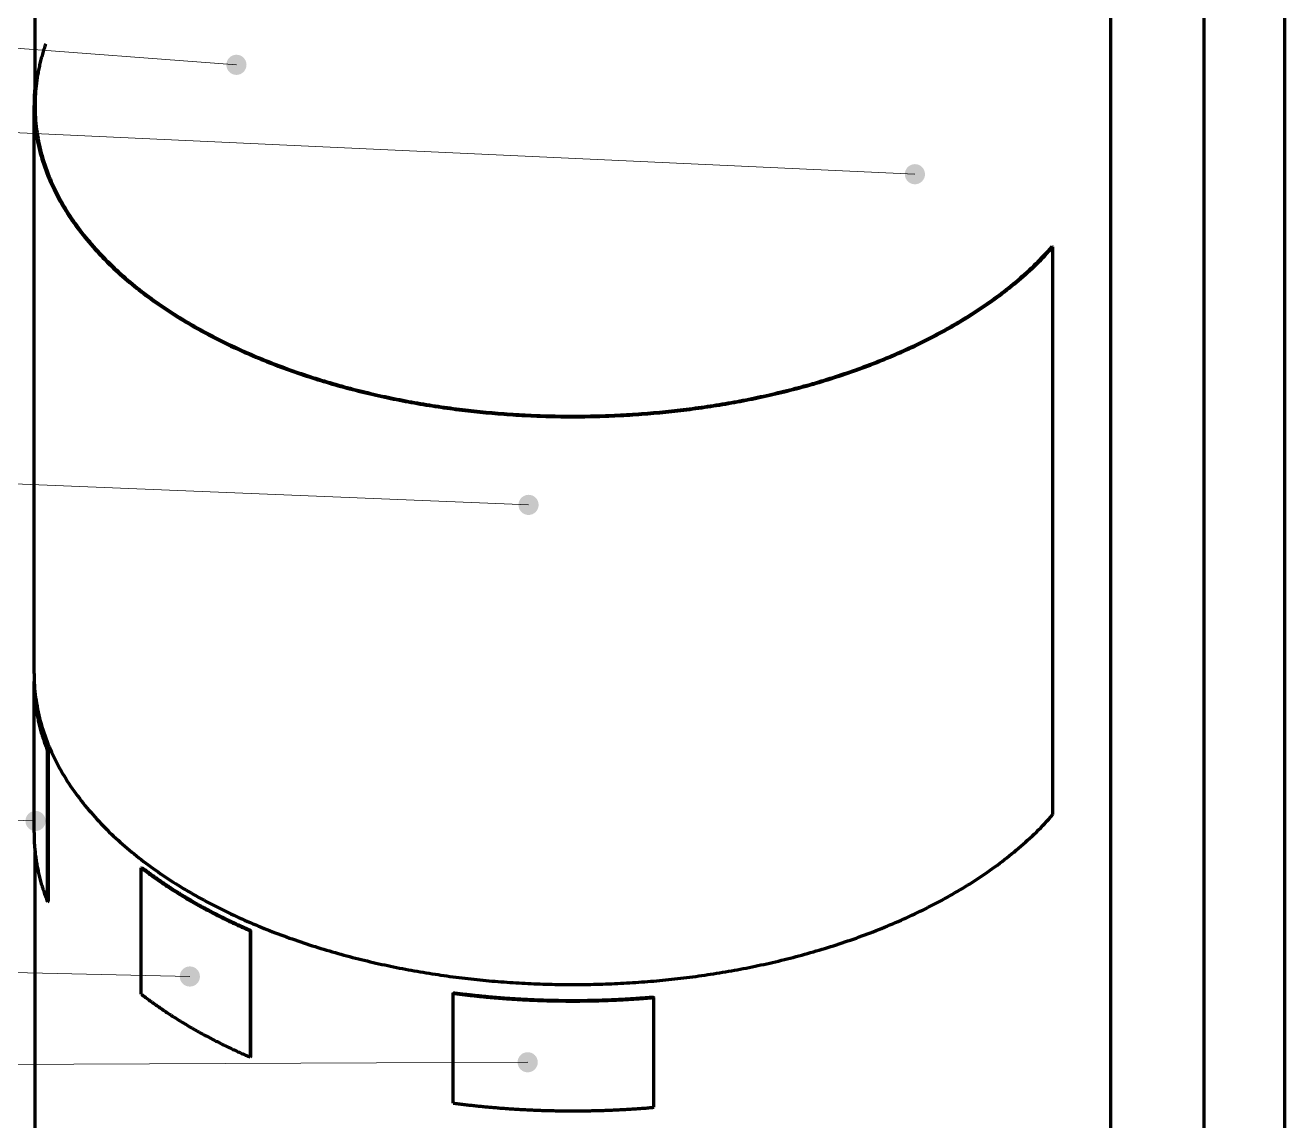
# Model space of a CAD drawing. Header units: millimetres. Extents: x 0 to 841, y 0 to 594.
# Drawn here: x 256.3 to 331.3, y 267.2 to 332.4 of the extents above; entities that cross this region are included whole.
import ezdxf

# ---------------------------------------------------------------- set-up
doc = ezdxf.new("R2010")
doc.units = ezdxf.units.MM
doc.layers.add('01-VISIBLE', color=7, linetype='CONTINUOUS', lineweight=70)
doc.layers.add('08-FINA', color=5, linetype='CONTINUOUS', lineweight=18)

msp = doc.modelspace()

# ---------------------------------------------------------------- hatches: boundary and pattern name
at = {"layer": '08-FINA'}
h = msp.add_hatch(color=7, dxfattribs=at)
h.dxf.hatch_style = 1
edge = h.paths.add_edge_path()
edge.add_arc((268.881, 330.004), 0.6, 0, 360)
h = msp.add_hatch(color=7, dxfattribs=at)
h.dxf.hatch_style = 1
edge = h.paths.add_edge_path()
edge.add_arc((309.248, 323.498), 0.6, 0, 360)
h = msp.add_hatch(color=7, dxfattribs=at)
h.dxf.hatch_style = 1
edge = h.paths.add_edge_path()
edge.add_arc((286.261, 303.83), 0.6, 0, 360)
h = msp.add_hatch(color=7, dxfattribs=at)
h.dxf.hatch_style = 1
edge = h.paths.add_edge_path()
edge.add_arc((256.93, 285.029), 0.6, 0, 360)
h = msp.add_hatch(color=7, dxfattribs=at)
h.dxf.hatch_style = 1
edge = h.paths.add_edge_path()
edge.add_arc((266.11, 275.779), 0.6, 0, 360)
h = msp.add_hatch(color=7, dxfattribs=at)
h.dxf.hatch_style = 1
edge = h.paths.add_edge_path()
edge.add_arc((286.21, 270.679), 0.6, 0, 360)

# ---------------------------------------------------------------- linework, layer by layer
at = {"layer": '01-VISIBLE'}
for p, q in [((256.898, 327.582), (256.898, 371.117)), ((320.898, 266.605), (320.898, 371.117)), ((326.455, 230.994), (326.455, 368.079)), ((331.255, 230.994), (331.255, 368.079)), ((256.838, 293.81), (256.838, 327.582)), ((317.41, 319.194), (317.463, 319.178)), ((317.463, 285.407), (317.463, 319.178)), ((256.838, 284.339), (256.838, 293.32)), ((257.699, 289.212), (257.64, 289.205)), ((257.64, 280.223), (257.64, 289.205)), ((257.699, 280.231), (257.699, 289.212)), ((256.898, 266.605), (256.898, 283.207)), ((263.262, 282.262), (263.214, 282.242)), ((263.214, 274.73), (263.214, 282.242)), ((257.699, 280.231), (257.64, 280.223)), ((269.745, 278.52), (269.709, 278.492)), ((269.709, 270.98), (269.709, 278.492)), ((269.745, 271.008), (269.745, 278.52)), ((281.782, 274.818), (281.769, 274.784)), ((281.769, 268.252), (281.769, 274.784)), ((293.704, 274.565), (293.713, 274.53)), ((293.713, 267.998), (293.713, 274.53)), ((269.745, 271.008), (269.709, 270.98))]:
    msp.add_line(p, q, dxfattribs=at)
for points in [[(257.538, 331.258), (257.511, 331.181), (257.485, 331.104), (257.459, 331.027), (257.434, 330.949), (257.409, 330.871), (257.385, 330.794), (257.361, 330.716), (257.338, 330.637), (257.316, 330.559), (257.294, 330.48), (257.273, 330.402), (257.252, 330.323), (257.232, 330.244), (257.212, 330.165), (257.193, 330.086), (257.174, 330.006), (257.156, 329.927), (257.139, 329.847), (257.122, 329.767), (257.106, 329.687), (257.091, 329.607), (257.076, 329.527), (257.061, 329.447), (257.047, 329.367), (257.034, 329.286), (257.021, 329.206), (257.009, 329.125), (256.998, 329.044), (256.987, 328.964), (256.977, 328.883), (256.967, 328.802), (256.958, 328.721), (256.95, 328.64), (256.942, 328.558), (256.935, 328.477), (256.929, 328.396), (256.923, 328.315), (256.918, 328.233), (256.913, 328.152), (256.909, 328.071), (256.905, 327.989), (256.903, 327.908), (256.9, 327.826), (256.899, 327.745), (256.898, 327.663), (256.898, 327.582)], [(256.898, 328.714), (256.889, 328.633), (256.882, 328.552), (256.875, 328.472), (256.868, 328.391), (256.862, 328.31), (256.857, 328.229), (256.853, 328.148), (256.849, 328.067), (256.845, 327.987), (256.843, 327.906), (256.84, 327.825), (256.839, 327.744), (256.838, 327.663), (256.838, 327.582)], [(256.838, 327.582), (256.839, 327.403), (256.844, 327.224), (256.851, 327.045), (256.862, 326.867), (256.875, 326.688), (256.891, 326.51), (256.911, 326.332), (256.933, 326.155), (256.958, 325.978), (256.986, 325.801), (257.017, 325.625), (257.051, 325.449), (257.088, 325.274), (257.127, 325.099), (257.169, 324.926), (257.214, 324.752), (257.262, 324.58), (257.312, 324.408), (257.365, 324.237), (257.421, 324.067), (257.479, 323.898), (257.539, 323.73), (257.603, 323.562), (257.668, 323.396), (257.736, 323.23), (257.806, 323.066), (257.879, 322.902), (257.954, 322.74), (258.031, 322.579), (258.11, 322.418), (258.192, 322.259), (258.275, 322.101), (258.361, 321.944), (258.449, 321.788), (258.538, 321.633), (258.63, 321.479), (258.724, 321.327), (258.819, 321.175), (258.916, 321.025), (259.015, 320.876), (259.116, 320.728), (259.218, 320.582), (259.323, 320.436), (259.428, 320.292), (259.536, 320.149), (259.645, 320.007), (259.755, 319.866), (259.867, 319.727), (259.981, 319.589), (260.096, 319.452), (260.212, 319.316), (260.33, 319.181), (260.449, 319.047), (260.569, 318.915), (260.691, 318.784), (260.814, 318.654), (260.938, 318.525), (261.063, 318.397), (261.189, 318.27), (261.317, 318.145), (261.446, 318.021), (261.575, 317.898), (261.706, 317.776), (261.838, 317.655), (261.971, 317.535), (262.105, 317.416), (262.24, 317.299), (262.376, 317.182), (262.512, 317.067), (262.65, 316.953), (262.789, 316.84), (262.928, 316.728), (263.068, 316.617), (263.21, 316.507), (263.351, 316.398), (263.494, 316.29), (263.638, 316.183), (263.782, 316.077), (263.927, 315.973), (264.073, 315.869), (264.219, 315.766), (264.366, 315.664), (264.514, 315.564), (264.663, 315.464), (264.812, 315.365), (264.962, 315.267), (265.112, 315.171), (265.263, 315.075), (265.415, 314.98), (265.567, 314.886), (265.72, 314.793), (265.874, 314.701), (266.028, 314.61), (266.182, 314.52), (266.337, 314.43), (266.493, 314.342), (266.649, 314.255), (266.805, 314.168), (266.962, 314.082), (267.12, 313.998), (267.278, 313.914), (267.436, 313.831), (267.595, 313.749), (267.755, 313.667), (267.915, 313.587), (268.075, 313.507), (268.235, 313.429), (268.396, 313.351), (268.558, 313.274), (268.72, 313.198), (268.882, 313.122), (269.045, 313.048), (269.208, 312.974), (269.371, 312.901), (269.535, 312.829), (269.699, 312.758), (269.863, 312.687), (270.028, 312.617), (270.193, 312.549), (270.359, 312.48), (270.524, 312.413), (270.69, 312.346), (270.857, 312.281), (271.023, 312.216), (271.19, 312.151), (271.358, 312.088), (271.525, 312.025), (271.693, 311.963), (271.861, 311.902), (272.029, 311.841), (272.198, 311.781), (272.367, 311.722), (272.536, 311.664), (272.705, 311.606), (272.875, 311.549), (273.045, 311.493), (273.215, 311.438), (273.385, 311.383), (273.556, 311.329), (273.726, 311.275), (273.897, 311.223), (274.069, 311.171), (274.24, 311.12), (274.412, 311.069), (274.583, 311.019), (274.755, 310.97), (274.928, 310.921), (275.1, 310.874), (275.273, 310.827), (275.445, 310.78), (275.618, 310.734), (275.791, 310.689), (275.965, 310.645), (276.138, 310.601), (276.312, 310.558), (276.486, 310.515), (276.66, 310.473), (276.834, 310.432), (277.008, 310.392), (277.182, 310.352), (277.357, 310.313), (277.532, 310.274), (277.706, 310.236), (277.881, 310.199), (278.056, 310.162), (278.232, 310.126), (278.407, 310.091), (278.583, 310.056), (278.758, 310.022), (278.934, 309.988), (279.11, 309.956), (279.286, 309.923), (279.462, 309.892), (279.638, 309.861), (279.814, 309.83), (279.991, 309.8), (280.167, 309.771), (280.344, 309.743), (280.521, 309.715), (280.697, 309.688), (280.874, 309.661), (281.051, 309.635), (281.228, 309.609), (281.405, 309.584), (281.583, 309.56), (281.76, 309.536), (281.937, 309.513), (282.115, 309.491), (282.293, 309.469), (282.47, 309.448), (282.648, 309.427), (282.826, 309.407), (283.003, 309.387), (283.181, 309.368), (283.359, 309.35), (283.537, 309.332), (283.715, 309.315), (283.894, 309.299), (284.072, 309.283), (284.25, 309.267), (284.428, 309.253), (284.607, 309.238), (284.785, 309.225), (284.963, 309.212), (285.142, 309.199), (285.32, 309.187), (285.499, 309.176), (285.678, 309.165), (285.856, 309.155), (286.035, 309.146), (286.213, 309.137), (286.392, 309.128), (286.571, 309.121), (286.75, 309.113), (286.928, 309.107), (287.107, 309.101), (287.286, 309.095), (287.465, 309.09), (287.644, 309.086), (287.823, 309.082), (288.001, 309.079), (288.18, 309.076), (288.359, 309.074), (288.538, 309.073), (288.717, 309.072), (288.896, 309.072), (289.075, 309.072), (289.254, 309.073), (289.433, 309.074), (289.612, 309.076), (289.79, 309.079), (289.969, 309.082), (290.148, 309.086), (290.327, 309.09), (290.506, 309.095), (290.685, 309.101), (290.863, 309.107), (291.042, 309.113), (291.221, 309.12), (291.4, 309.128), (291.578, 309.137), (291.757, 309.146), (291.936, 309.155), (292.114, 309.165), (292.293, 309.176), (292.472, 309.187), (292.65, 309.199), (292.828, 309.211), (293.007, 309.224), (293.185, 309.238), (293.364, 309.252), (293.542, 309.267), (293.72, 309.282), (293.898, 309.298), (294.077, 309.315), (294.255, 309.332), (294.433, 309.35), (294.611, 309.368), (294.788, 309.387), (294.966, 309.406), (295.144, 309.427), (295.322, 309.447), (295.499, 309.468), (295.677, 309.49), (295.854, 309.513), (296.032, 309.536), (296.209, 309.56), (296.386, 309.584), (296.564, 309.609), (296.741, 309.634), (296.918, 309.66), (297.095, 309.687), (297.271, 309.714), (297.448, 309.742), (297.625, 309.771), (297.801, 309.8), (297.978, 309.83), (298.154, 309.86), (298.33, 309.891), (298.506, 309.923), (298.682, 309.955), (298.858, 309.988), (299.034, 310.021), (299.209, 310.055), (299.385, 310.09), (299.56, 310.126), (299.736, 310.162), (299.911, 310.198), (300.086, 310.235), (300.26, 310.273), (300.435, 310.312), (300.61, 310.351), (300.784, 310.391), (300.958, 310.432), (301.132, 310.473), (301.306, 310.514), (301.48, 310.557), (301.654, 310.6), (301.827, 310.644), (302.001, 310.688), (302.174, 310.733), (302.347, 310.779), (302.519, 310.826), (302.692, 310.873), (302.864, 310.921), (303.037, 310.969), (303.209, 311.018), (303.38, 311.068), (303.552, 311.119), (303.723, 311.17), (303.895, 311.222), (304.066, 311.274), (304.236, 311.328), (304.407, 311.382), (304.577, 311.437), (304.747, 311.492), (304.917, 311.548), (305.087, 311.605), (305.256, 311.663), (305.425, 311.721), (305.594, 311.78), (305.763, 311.84), (305.931, 311.9), (306.099, 311.962), (306.267, 312.024), (306.435, 312.087), (306.602, 312.15), (306.769, 312.214), (306.935, 312.279), (307.102, 312.345), (307.268, 312.412), (307.434, 312.479), (307.599, 312.547), (307.764, 312.616), (307.929, 312.686), (308.093, 312.756), (308.257, 312.828), (308.421, 312.9), (308.584, 312.973), (308.747, 313.046), (308.91, 313.121), (309.072, 313.196), (309.234, 313.272), (309.396, 313.349), (309.557, 313.427), (309.717, 313.506), (309.878, 313.585), (310.038, 313.666), (310.197, 313.747), (310.356, 313.829), (310.514, 313.912), (310.672, 313.996), (310.83, 314.081), (310.987, 314.166), (311.144, 314.253), (311.3, 314.34), (311.455, 314.429), (311.61, 314.518), (311.765, 314.608), (311.919, 314.699), (312.072, 314.791), (312.225, 314.884), (312.377, 314.978), (312.529, 315.073), (312.68, 315.169), (312.831, 315.266), (312.98, 315.363), (313.13, 315.462), (313.278, 315.562), (313.426, 315.662), (313.573, 315.764), (313.72, 315.867), (313.865, 315.971), (314.011, 316.075), (314.155, 316.181), (314.298, 316.288), (314.441, 316.396), (314.583, 316.505), (314.724, 316.615), (314.864, 316.726), (315.004, 316.838), (315.143, 316.951), (315.28, 317.065), (315.417, 317.18), (315.553, 317.297), (315.688, 317.414), (315.822, 317.533), (315.955, 317.653), (316.087, 317.773), (316.217, 317.895), (316.347, 318.018), (316.476, 318.143), (316.604, 318.268), (316.73, 318.395), (316.855, 318.522), (316.979, 318.651), (317.102, 318.781), (317.224, 318.912), (317.344, 319.045), (317.463, 319.178)], [(256.898, 327.582), (256.899, 327.403), (256.904, 327.225), (256.911, 327.046), (256.921, 326.868), (256.935, 326.69), (256.951, 326.512), (256.971, 326.335), (256.993, 326.157), (257.018, 325.981), (257.046, 325.804), (257.077, 325.628), (257.111, 325.453), (257.147, 325.278), (257.187, 325.104), (257.229, 324.931), (257.274, 324.758), (257.321, 324.586), (257.371, 324.414), (257.424, 324.244), (257.48, 324.074), (257.538, 323.905), (257.598, 323.737), (257.661, 323.57), (257.727, 323.404), (257.794, 323.239), (257.865, 323.074), (257.937, 322.911), (258.012, 322.749), (258.089, 322.588), (258.168, 322.428), (258.249, 322.269), (258.333, 322.111), (258.418, 321.954), (258.506, 321.799), (258.595, 321.644), (258.687, 321.491), (258.78, 321.338), (258.875, 321.187), (258.972, 321.038), (259.071, 320.889), (259.172, 320.741), (259.274, 320.595), (259.378, 320.45), (259.484, 320.306), (259.591, 320.163), (259.7, 320.021), (259.81, 319.881), (259.922, 319.742), (260.035, 319.604), (260.15, 319.467), (260.266, 319.331), (260.383, 319.197), (260.502, 319.063), (260.622, 318.931), (260.743, 318.8), (260.866, 318.67), (260.99, 318.542), (261.115, 318.414), (261.241, 318.288), (261.369, 318.163), (261.497, 318.039), (261.627, 317.916), (261.757, 317.794), (261.889, 317.673), (262.021, 317.554), (262.155, 317.435), (262.29, 317.318), (262.425, 317.202), (262.562, 317.087), (262.699, 316.973), (262.838, 316.86), (262.977, 316.748), (263.117, 316.637), (263.258, 316.527), (263.399, 316.419), (263.542, 316.311), (263.685, 316.204), (263.829, 316.099), (263.974, 315.994), (264.119, 315.891), (264.265, 315.788), (264.412, 315.687), (264.56, 315.586), (264.708, 315.487), (264.857, 315.388), (265.007, 315.29), (265.157, 315.194), (265.308, 315.098), (265.459, 315.003), (265.611, 314.91), (265.764, 314.817), (265.917, 314.725), (266.07, 314.634), (266.225, 314.544), (266.379, 314.455), (266.535, 314.367), (266.69, 314.28), (266.847, 314.193), (267.003, 314.108), (267.161, 314.023), (267.318, 313.939), (267.477, 313.857), (267.635, 313.775), (267.794, 313.693), (267.954, 313.613), (268.114, 313.534), (268.274, 313.455), (268.435, 313.377), (268.596, 313.301), (268.758, 313.225), (268.92, 313.149), (269.082, 313.075), (269.245, 313.001), (269.408, 312.929), (269.571, 312.857), (269.735, 312.785), (269.899, 312.715), (270.063, 312.645), (270.228, 312.577), (270.393, 312.509), (270.559, 312.441), (270.724, 312.375), (270.89, 312.309), (271.057, 312.244), (271.223, 312.18), (271.39, 312.117), (271.558, 312.054), (271.725, 311.992), (271.893, 311.931), (272.061, 311.87), (272.229, 311.811), (272.398, 311.752), (272.567, 311.694), (272.736, 311.636), (272.905, 311.579), (273.074, 311.523), (273.244, 311.468), (273.414, 311.413), (273.584, 311.359), (273.755, 311.306), (273.925, 311.253), (274.096, 311.202), (274.267, 311.15), (274.439, 311.1), (274.61, 311.05), (274.782, 311.001), (274.954, 310.953), (275.126, 310.905), (275.298, 310.858), (275.471, 310.812), (275.643, 310.766), (275.816, 310.721), (275.989, 310.676), (276.162, 310.633), (276.335, 310.59), (276.509, 310.547), (276.682, 310.505), (276.856, 310.464), (277.03, 310.424), (277.204, 310.384), (277.378, 310.345), (277.553, 310.306), (277.727, 310.269), (277.902, 310.231), (278.077, 310.195), (278.252, 310.159), (278.427, 310.124), (278.602, 310.089), (278.777, 310.055), (278.953, 310.021), (279.128, 309.989), (279.304, 309.956), (279.479, 309.925), (279.655, 309.894), (279.831, 309.863), (280.007, 309.834), (280.184, 309.805), (280.36, 309.776), (280.536, 309.748), (280.713, 309.721), (280.889, 309.694), (281.066, 309.668), (281.243, 309.643), (281.42, 309.618), (281.596, 309.594), (281.773, 309.57), (281.95, 309.547), (282.128, 309.525), (282.305, 309.503), (282.482, 309.482), (282.66, 309.461), (282.837, 309.441), (283.014, 309.421), (283.192, 309.402), (283.37, 309.384), (283.547, 309.367), (283.725, 309.349), (283.903, 309.333), (284.081, 309.317), (284.259, 309.302), (284.437, 309.287), (284.615, 309.273), (284.793, 309.259), (284.971, 309.246), (285.149, 309.234), (285.327, 309.222), (285.505, 309.211), (285.684, 309.2), (285.862, 309.19), (286.04, 309.18), (286.218, 309.171), (286.397, 309.163), (286.575, 309.155), (286.754, 309.148), (286.932, 309.141), (287.111, 309.135), (287.289, 309.13), (287.468, 309.125), (287.646, 309.121), (287.825, 309.117), (288.003, 309.114), (288.182, 309.111), (288.36, 309.109), (288.539, 309.108), (288.717, 309.107), (288.896, 309.106), (289.075, 309.107), (289.253, 309.108), (289.432, 309.109), (289.61, 309.111), (289.789, 309.114), (289.967, 309.117), (290.146, 309.121), (290.324, 309.125), (290.503, 309.13), (290.681, 309.135), (290.86, 309.141), (291.038, 309.148), (291.217, 309.155), (291.395, 309.163), (291.573, 309.171), (291.752, 309.18), (291.93, 309.19), (292.108, 309.2), (292.287, 309.21), (292.465, 309.222), (292.643, 309.233), (292.821, 309.246), (292.999, 309.259), (293.177, 309.272), (293.355, 309.287), (293.533, 309.301), (293.711, 309.317), (293.889, 309.333), (294.067, 309.349), (294.245, 309.366), (294.422, 309.384), (294.6, 309.402), (294.777, 309.421), (294.955, 309.44), (295.132, 309.461), (295.31, 309.481), (295.487, 309.502), (295.664, 309.524), (295.841, 309.547), (296.019, 309.57), (296.196, 309.593), (296.372, 309.618), (296.549, 309.642), (296.726, 309.668), (296.903, 309.694), (297.079, 309.721), (297.256, 309.748), (297.432, 309.776), (297.608, 309.804), (297.785, 309.833), (297.961, 309.863), (298.137, 309.893), (298.312, 309.924), (298.488, 309.956), (298.664, 309.988), (298.839, 310.021), (299.015, 310.054), (299.19, 310.088), (299.365, 310.123), (299.54, 310.158), (299.715, 310.194), (299.89, 310.231), (300.065, 310.268), (300.239, 310.306), (300.414, 310.344), (300.588, 310.383), (300.762, 310.423), (300.936, 310.464), (301.11, 310.505), (301.283, 310.546), (301.457, 310.589), (301.63, 310.632), (301.803, 310.676), (301.976, 310.72), (302.149, 310.765), (302.321, 310.811), (302.494, 310.857), (302.666, 310.904), (302.838, 310.952), (303.01, 311), (303.182, 311.049), (303.353, 311.099), (303.525, 311.149), (303.696, 311.201), (303.867, 311.252), (304.037, 311.305), (304.208, 311.358), (304.378, 311.412), (304.548, 311.467), (304.718, 311.522), (304.887, 311.578), (305.057, 311.635), (305.226, 311.692), (305.394, 311.751), (305.563, 311.81), (305.731, 311.869), (305.899, 311.93), (306.067, 311.991), (306.235, 312.053), (306.402, 312.116), (306.569, 312.179), (306.735, 312.243), (306.902, 312.308), (307.068, 312.374), (307.233, 312.44), (307.399, 312.507), (307.564, 312.575), (307.729, 312.644), (307.893, 312.714), (308.057, 312.784), (308.221, 312.855), (308.385, 312.927), (308.548, 313), (308.71, 313.074), (308.873, 313.148), (309.035, 313.223), (309.196, 313.299), (309.357, 313.376), (309.518, 313.454), (309.679, 313.532), (309.838, 313.612), (309.998, 313.692), (310.157, 313.773), (310.316, 313.855), (310.474, 313.938), (310.632, 314.022), (310.789, 314.106), (310.946, 314.192), (311.102, 314.278), (311.258, 314.365), (311.413, 314.453), (311.568, 314.542), (311.722, 314.632), (311.876, 314.723), (312.029, 314.815), (312.181, 314.908), (312.333, 315.002), (312.485, 315.096), (312.636, 315.192), (312.786, 315.289), (312.935, 315.386), (313.084, 315.485), (313.233, 315.584), (313.38, 315.685), (313.527, 315.786), (313.673, 315.889), (313.819, 315.992), (313.964, 316.097), (314.108, 316.202), (314.251, 316.309), (314.393, 316.417), (314.535, 316.525), (314.676, 316.635), (314.816, 316.746), (314.955, 316.858), (315.093, 316.971), (315.231, 317.085), (315.367, 317.2), (315.503, 317.316), (315.638, 317.433), (315.771, 317.552), (315.904, 317.671), (316.036, 317.792), (316.166, 317.913), (316.296, 318.036), (316.424, 318.16), (316.552, 318.286), (316.678, 318.412), (316.803, 318.539), (316.927, 318.668), (317.049, 318.798), (317.171, 318.929), (317.291, 319.061), (317.41, 319.194)], [(256.838, 293.81), (256.839, 293.631), (256.844, 293.452), (256.851, 293.274), (256.862, 293.095), (256.875, 292.917), (256.891, 292.738), (256.911, 292.561), (256.933, 292.383), (256.958, 292.206), (256.986, 292.029), (257.017, 291.853), (257.051, 291.677), (257.088, 291.502), (257.127, 291.328), (257.169, 291.154), (257.214, 290.981), (257.262, 290.808), (257.312, 290.637), (257.365, 290.466), (257.421, 290.296), (257.479, 290.127), (257.539, 289.958), (257.603, 289.791), (257.668, 289.624), (257.736, 289.459), (257.806, 289.294), (257.879, 289.131), (257.954, 288.968), (258.031, 288.807), (258.11, 288.647), (258.192, 288.487), (258.275, 288.329), (258.361, 288.172), (258.449, 288.016), (258.538, 287.861), (258.63, 287.708), (258.724, 287.555), (258.819, 287.404), (258.916, 287.254), (259.015, 287.105), (259.116, 286.957), (259.218, 286.81), (259.323, 286.665), (259.428, 286.521), (259.536, 286.377), (259.645, 286.236), (259.755, 286.095), (259.867, 285.955), (259.981, 285.817), (260.096, 285.68), (260.212, 285.544), (260.33, 285.409), (260.449, 285.276), (260.569, 285.143), (260.691, 285.012), (260.814, 284.882), (260.938, 284.753), (261.063, 284.625), (261.189, 284.499), (261.317, 284.373), (261.446, 284.249), (261.575, 284.126), (261.706, 284.004), (261.838, 283.883), (261.971, 283.763), (262.105, 283.645), (262.24, 283.527), (262.376, 283.411), (262.512, 283.296), (262.65, 283.181), (262.789, 283.068), (262.928, 282.956), (263.068, 282.845), (263.21, 282.735), (263.351, 282.626), (263.494, 282.518), (263.638, 282.412), (263.782, 282.306), (263.927, 282.201), (264.073, 282.097), (264.219, 281.995), (264.366, 281.893), (264.514, 281.792), (264.663, 281.692), (264.812, 281.594), (264.962, 281.496), (265.112, 281.399), (265.263, 281.303), (265.415, 281.208), (265.567, 281.114), (265.72, 281.021), (265.874, 280.929), (266.028, 280.838), (266.182, 280.748), (266.337, 280.659), (266.493, 280.571), (266.649, 280.483), (266.805, 280.397), (266.962, 280.311), (267.12, 280.226), (267.278, 280.142), (267.436, 280.059), (267.595, 279.977), (267.755, 279.896), (267.915, 279.815), (268.075, 279.736), (268.235, 279.657), (268.396, 279.579), (268.558, 279.502), (268.72, 279.426), (268.882, 279.351), (269.045, 279.276), (269.208, 279.202), (269.371, 279.13), (269.535, 279.057), (269.699, 278.986), (269.863, 278.916), (270.028, 278.846), (270.193, 278.777), (270.359, 278.709), (270.524, 278.641), (270.69, 278.575), (270.857, 278.509), (271.023, 278.444), (271.19, 278.38), (271.358, 278.316), (271.525, 278.253), (271.693, 278.191), (271.861, 278.13), (272.029, 278.069), (272.198, 278.01), (272.367, 277.951), (272.536, 277.892), (272.705, 277.835), (272.875, 277.778), (273.045, 277.722), (273.215, 277.666), (273.385, 277.611), (273.556, 277.557), (273.726, 277.504), (273.897, 277.451), (274.069, 277.399), (274.24, 277.348), (274.412, 277.297), (274.583, 277.248), (274.755, 277.198), (274.928, 277.15), (275.1, 277.102), (275.273, 277.055), (275.445, 277.009), (275.618, 276.963), (275.791, 276.918), (275.965, 276.873), (276.138, 276.829), (276.312, 276.786), (276.486, 276.744), (276.66, 276.702), (276.834, 276.661), (277.008, 276.62), (277.182, 276.58), (277.357, 276.541), (277.532, 276.503), (277.706, 276.465), (277.881, 276.427), (278.056, 276.391), (278.232, 276.355), (278.407, 276.319), (278.583, 276.284), (278.758, 276.25), (278.934, 276.217), (279.11, 276.184), (279.286, 276.152), (279.462, 276.12), (279.638, 276.089), (279.814, 276.059), (279.991, 276.029), (280.167, 276), (280.344, 275.971), (280.521, 275.943), (280.697, 275.916), (280.874, 275.889), (281.051, 275.863), (281.228, 275.838), (281.405, 275.813), (281.583, 275.788), (281.76, 275.765), (281.937, 275.742), (282.115, 275.719), (282.293, 275.697), (282.47, 275.676), (282.648, 275.655), (282.826, 275.635), (283.003, 275.616), (283.181, 275.597), (283.359, 275.579), (283.537, 275.561), (283.715, 275.544), (283.894, 275.527), (284.072, 275.511), (284.25, 275.496), (284.428, 275.481), (284.607, 275.467), (284.785, 275.453), (284.963, 275.44), (285.142, 275.428), (285.32, 275.416), (285.499, 275.405), (285.678, 275.394), (285.856, 275.384), (286.035, 275.374), (286.213, 275.365), (286.392, 275.357), (286.571, 275.349), (286.75, 275.342), (286.928, 275.335), (287.107, 275.329), (287.286, 275.324), (287.465, 275.319), (287.644, 275.314), (287.823, 275.311), (288.001, 275.307), (288.18, 275.305), (288.359, 275.303), (288.538, 275.301), (288.717, 275.301), (288.896, 275.3), (289.075, 275.301), (289.254, 275.301), (289.433, 275.303), (289.612, 275.305), (289.79, 275.307), (289.969, 275.311), (290.148, 275.314), (290.327, 275.319), (290.506, 275.324), (290.685, 275.329), (290.863, 275.335), (291.042, 275.342), (291.221, 275.349), (291.4, 275.357), (291.578, 275.365), (291.757, 275.374), (291.936, 275.384), (292.114, 275.394), (292.293, 275.404), (292.472, 275.416), (292.65, 275.427), (292.828, 275.44), (293.007, 275.453), (293.185, 275.467), (293.364, 275.481), (293.542, 275.496), (293.72, 275.511), (293.898, 275.527), (294.077, 275.543), (294.255, 275.56), (294.433, 275.578), (294.611, 275.597), (294.788, 275.615), (294.966, 275.635), (295.144, 275.655), (295.322, 275.676), (295.499, 275.697), (295.677, 275.719), (295.854, 275.741), (296.032, 275.764), (296.209, 275.788), (296.386, 275.812), (296.564, 275.837), (296.741, 275.863), (296.918, 275.889), (297.095, 275.915), (297.271, 275.943), (297.448, 275.971), (297.625, 275.999), (297.801, 276.028), (297.978, 276.058), (298.154, 276.089), (298.33, 276.12), (298.506, 276.151), (298.682, 276.183), (298.858, 276.216), (299.034, 276.25), (299.209, 276.284), (299.385, 276.319), (299.56, 276.354), (299.736, 276.39), (299.911, 276.427), (300.086, 276.464), (300.26, 276.502), (300.435, 276.54), (300.61, 276.58), (300.784, 276.619), (300.958, 276.66), (301.132, 276.701), (301.306, 276.743), (301.48, 276.785), (301.654, 276.829), (301.827, 276.872), (302.001, 276.917), (302.174, 276.962), (302.347, 277.008), (302.519, 277.054), (302.692, 277.101), (302.864, 277.149), (303.037, 277.198), (303.209, 277.247), (303.38, 277.297), (303.552, 277.347), (303.723, 277.398), (303.895, 277.45), (304.066, 277.503), (304.236, 277.556), (304.407, 277.61), (304.577, 277.665), (304.747, 277.72), (304.917, 277.777), (305.087, 277.834), (305.256, 277.891), (305.425, 277.949), (305.594, 278.009), (305.763, 278.068), (305.931, 278.129), (306.099, 278.19), (306.267, 278.252), (306.435, 278.315), (306.602, 278.378), (306.769, 278.443), (306.935, 278.508), (307.102, 278.574), (307.268, 278.64), (307.434, 278.708), (307.599, 278.776), (307.764, 278.845), (307.929, 278.914), (308.093, 278.985), (308.257, 279.056), (308.421, 279.128), (308.584, 279.201), (308.747, 279.275), (308.91, 279.349), (309.072, 279.425), (309.234, 279.501), (309.396, 279.578), (309.557, 279.656), (309.717, 279.734), (309.878, 279.814), (310.038, 279.894), (310.197, 279.976), (310.356, 280.058), (310.514, 280.141), (310.672, 280.225), (310.83, 280.309), (310.987, 280.395), (311.144, 280.481), (311.3, 280.569), (311.455, 280.657), (311.61, 280.746), (311.765, 280.837), (311.919, 280.928), (312.072, 281.02), (312.225, 281.113), (312.377, 281.207), (312.529, 281.301), (312.68, 281.397), (312.831, 281.494), (312.98, 281.592), (313.13, 281.691), (313.278, 281.79), (313.426, 281.891), (313.573, 281.993), (313.72, 282.095), (313.865, 282.199), (314.011, 282.304), (314.155, 282.41), (314.298, 282.516), (314.441, 282.624), (314.583, 282.733), (314.724, 282.843), (314.864, 282.954), (315.004, 283.066), (315.143, 283.179), (315.28, 283.293), (315.417, 283.409), (315.553, 283.525), (315.688, 283.643), (315.822, 283.761), (315.955, 283.881), (316.087, 284.002), (316.217, 284.124), (316.347, 284.247), (316.476, 284.371), (316.604, 284.497), (316.73, 284.623), (316.855, 284.751), (316.979, 284.88), (317.102, 285.01), (317.224, 285.141), (317.344, 285.273), (317.463, 285.407)], [(256.84, 293.565), (256.84, 293.524), (256.839, 293.484), (256.838, 293.443), (256.838, 293.402), (256.838, 293.361), (256.838, 293.32)], [(256.838, 293.32), (256.838, 293.239), (256.839, 293.158), (256.84, 293.077), (256.843, 292.996), (256.845, 292.915), (256.849, 292.834), (256.853, 292.753), (256.857, 292.672), (256.863, 292.591), (256.868, 292.51), (256.875, 292.429), (256.882, 292.348), (256.89, 292.267), (256.898, 292.187), (256.907, 292.106), (256.916, 292.025), (256.926, 291.945), (256.937, 291.865), (256.948, 291.784), (256.96, 291.704), (256.973, 291.624), (256.986, 291.544), (256.999, 291.464), (257.014, 291.384), (257.028, 291.304), (257.044, 291.225), (257.06, 291.145), (257.076, 291.066), (257.093, 290.986), (257.111, 290.907), (257.13, 290.828), (257.148, 290.749), (257.168, 290.671), (257.188, 290.592), (257.208, 290.513), (257.229, 290.435), (257.251, 290.357), (257.273, 290.279), (257.296, 290.201), (257.319, 290.123), (257.343, 290.046), (257.368, 289.968), (257.393, 289.891), (257.418, 289.814), (257.444, 289.737), (257.47, 289.661), (257.497, 289.584), (257.525, 289.508), (257.553, 289.432), (257.582, 289.356), (257.611, 289.28), (257.64, 289.205)], [(256.951, 292.258), (256.959, 292.177), (256.968, 292.097), (256.977, 292.017), (256.987, 291.937), (256.998, 291.857), (257.009, 291.777), (257.021, 291.697), (257.034, 291.618), (257.047, 291.538), (257.06, 291.459), (257.075, 291.379), (257.09, 291.3), (257.105, 291.221), (257.121, 291.142), (257.137, 291.063), (257.155, 290.984), (257.172, 290.905), (257.19, 290.827), (257.209, 290.748), (257.229, 290.67), (257.249, 290.592), (257.269, 290.514), (257.29, 290.436), (257.312, 290.358), (257.334, 290.281), (257.356, 290.203), (257.38, 290.126), (257.403, 290.049), (257.428, 289.972), (257.452, 289.895), (257.478, 289.818), (257.503, 289.742), (257.53, 289.666), (257.557, 289.59), (257.584, 289.514), (257.612, 289.438), (257.64, 289.363), (257.669, 289.287), (257.699, 289.212)], [(256.838, 284.339), (256.838, 284.258), (256.839, 284.177), (256.84, 284.095), (256.843, 284.014), (256.845, 283.933), (256.849, 283.852), (256.853, 283.771), (256.857, 283.69), (256.863, 283.609), (256.868, 283.528), (256.875, 283.447), (256.882, 283.367), (256.89, 283.286), (256.898, 283.205), (256.907, 283.125), (256.916, 283.044), (256.926, 282.964), (256.937, 282.883), (256.948, 282.803), (256.96, 282.723), (256.973, 282.642), (256.986, 282.562), (256.999, 282.482), (257.014, 282.402), (257.028, 282.323), (257.044, 282.243), (257.06, 282.164), (257.076, 282.084), (257.093, 282.005), (257.111, 281.926), (257.13, 281.847), (257.148, 281.768), (257.168, 281.689), (257.188, 281.61), (257.208, 281.532), (257.229, 281.454), (257.251, 281.375), (257.273, 281.297), (257.296, 281.22), (257.319, 281.142), (257.343, 281.064), (257.368, 280.987), (257.393, 280.91), (257.418, 280.833), (257.444, 280.756), (257.47, 280.679), (257.497, 280.603), (257.525, 280.526), (257.553, 280.45), (257.582, 280.374), (257.611, 280.299), (257.64, 280.223)], [(263.214, 282.242), (263.278, 282.192), (263.342, 282.143), (263.407, 282.094), (263.471, 282.046), (263.536, 281.997), (263.601, 281.949), (263.666, 281.901), (263.731, 281.853), (263.796, 281.805), (263.862, 281.758), (263.927, 281.711), (263.993, 281.664), (264.059, 281.617), (264.125, 281.57), (264.191, 281.524), (264.258, 281.478), (264.324, 281.432), (264.391, 281.386), (264.458, 281.341), (264.525, 281.295), (264.592, 281.25), (264.659, 281.205), (264.726, 281.16), (264.794, 281.116), (264.861, 281.071), (264.929, 281.027), (264.997, 280.983), (265.065, 280.939), (265.133, 280.896), (265.201, 280.853), (265.27, 280.809), (265.338, 280.766), (265.407, 280.724), (265.476, 280.681), (265.544, 280.639), (265.613, 280.596), (265.682, 280.554), (265.752, 280.513), (265.821, 280.471), (265.89, 280.43), (265.96, 280.388), (266.03, 280.347), (266.099, 280.306), (266.169, 280.266), (266.239, 280.225), (266.309, 280.185), (266.379, 280.145), (266.45, 280.105), (266.52, 280.065), (266.591, 280.026), (266.661, 279.986), (266.732, 279.947), (266.803, 279.908), (266.874, 279.869), (266.945, 279.83), (267.016, 279.792), (267.087, 279.754), (267.158, 279.716), (267.23, 279.678), (267.301, 279.64), (267.373, 279.602), (267.445, 279.565), (267.516, 279.528), (267.588, 279.491), (267.66, 279.454), (267.732, 279.417), (267.805, 279.381), (267.877, 279.344), (267.949, 279.308), (268.021, 279.272), (268.094, 279.237), (268.167, 279.201), (268.239, 279.165), (268.312, 279.13), (268.385, 279.095), (268.458, 279.06), (268.531, 279.025), (268.604, 278.991), (268.677, 278.956), (268.75, 278.922), (268.823, 278.888), (268.897, 278.854), (268.97, 278.82), (269.044, 278.787), (269.118, 278.753), (269.191, 278.72), (269.265, 278.687), (269.339, 278.654), (269.413, 278.621), (269.487, 278.589), (269.561, 278.556), (269.635, 278.524), (269.709, 278.492)], [(263.262, 282.262), (263.326, 282.213), (263.39, 282.164), (263.454, 282.115), (263.519, 282.067), (263.583, 282.018), (263.648, 281.97), (263.713, 281.922), (263.778, 281.875), (263.843, 281.827), (263.909, 281.78), (263.974, 281.733), (264.04, 281.686), (264.106, 281.639), (264.172, 281.592), (264.238, 281.546), (264.304, 281.5), (264.37, 281.454), (264.437, 281.408), (264.504, 281.363), (264.57, 281.318), (264.637, 281.273), (264.704, 281.228), (264.772, 281.183), (264.839, 281.139), (264.906, 281.094), (264.974, 281.05), (265.042, 281.006), (265.11, 280.963), (265.178, 280.919), (265.246, 280.876), (265.314, 280.833), (265.382, 280.79), (265.451, 280.747), (265.519, 280.705), (265.588, 280.662), (265.657, 280.62), (265.726, 280.578), (265.795, 280.537), (265.864, 280.495), (265.933, 280.454), (266.003, 280.412), (266.072, 280.371), (266.142, 280.331), (266.212, 280.29), (266.282, 280.25), (266.352, 280.209), (266.422, 280.169), (266.492, 280.13), (266.562, 280.09), (266.632, 280.05), (266.703, 280.011), (266.774, 279.972), (266.844, 279.933), (266.915, 279.894), (266.986, 279.856), (267.057, 279.817), (267.128, 279.779), (267.199, 279.741), (267.27, 279.703), (267.342, 279.666), (267.413, 279.628), (267.485, 279.591), (267.556, 279.554), (267.628, 279.517), (267.7, 279.48), (267.772, 279.443), (267.844, 279.407), (267.916, 279.371), (267.988, 279.335), (268.061, 279.299), (268.133, 279.263), (268.205, 279.227), (268.278, 279.192), (268.351, 279.157), (268.423, 279.122), (268.496, 279.087), (268.569, 279.052), (268.642, 279.018), (268.715, 278.983), (268.788, 278.949), (268.861, 278.915), (268.934, 278.881), (269.008, 278.847), (269.081, 278.814), (269.155, 278.78), (269.228, 278.747), (269.302, 278.714), (269.375, 278.681), (269.449, 278.649), (269.523, 278.616), (269.597, 278.584), (269.671, 278.552), (269.745, 278.52)], [(263.214, 274.73), (263.278, 274.681), (263.342, 274.632), (263.407, 274.583), (263.471, 274.534), (263.536, 274.485), (263.601, 274.437), (263.666, 274.389), (263.731, 274.341), (263.796, 274.294), (263.862, 274.246), (263.927, 274.199), (263.993, 274.152), (264.059, 274.105), (264.125, 274.059), (264.191, 274.012), (264.258, 273.966), (264.324, 273.92), (264.391, 273.874), (264.458, 273.829), (264.525, 273.783), (264.592, 273.738), (264.659, 273.693), (264.726, 273.648), (264.794, 273.604), (264.861, 273.56), (264.929, 273.515), (264.997, 273.471), (265.065, 273.428), (265.133, 273.384), (265.201, 273.341), (265.27, 273.298), (265.338, 273.255), (265.407, 273.212), (265.476, 273.169), (265.544, 273.127), (265.613, 273.085), (265.682, 273.043), (265.752, 273.001), (265.821, 272.959), (265.89, 272.918), (265.96, 272.876), (266.03, 272.835), (266.099, 272.795), (266.169, 272.754), (266.239, 272.713), (266.309, 272.673), (266.379, 272.633), (266.45, 272.593), (266.52, 272.553), (266.591, 272.514), (266.661, 272.474), (266.732, 272.435), (266.803, 272.396), (266.874, 272.357), (266.945, 272.319), (267.016, 272.28), (267.087, 272.242), (267.158, 272.204), (267.23, 272.166), (267.301, 272.128), (267.373, 272.091), (267.445, 272.053), (267.516, 272.016), (267.588, 271.979), (267.66, 271.942), (267.732, 271.905), (267.805, 271.869), (267.877, 271.833), (267.949, 271.797), (268.021, 271.761), (268.094, 271.725), (268.167, 271.689), (268.239, 271.654), (268.312, 271.618), (268.385, 271.583), (268.458, 271.548), (268.531, 271.514), (268.604, 271.479), (268.677, 271.444), (268.75, 271.41), (268.823, 271.376), (268.897, 271.342), (268.97, 271.308), (269.044, 271.275), (269.118, 271.241), (269.191, 271.208), (269.265, 271.175), (269.339, 271.142), (269.413, 271.109), (269.487, 271.077), (269.561, 271.044), (269.635, 271.012), (269.709, 270.98)], [(281.769, 274.784), (281.849, 274.773), (281.928, 274.763), (282.008, 274.753), (282.088, 274.743), (282.168, 274.733), (282.247, 274.723), (282.327, 274.713), (282.407, 274.704), (282.487, 274.694), (282.566, 274.685), (282.646, 274.676), (282.726, 274.667), (282.806, 274.658), (282.886, 274.649), (282.966, 274.64), (283.045, 274.631), (283.125, 274.623), (283.205, 274.615), (283.285, 274.606), (283.365, 274.598), (283.445, 274.59), (283.525, 274.582), (283.605, 274.574), (283.685, 274.567), (283.765, 274.559), (283.845, 274.552), (283.925, 274.544), (284.005, 274.537), (284.085, 274.53), (284.165, 274.523), (284.245, 274.516), (284.325, 274.51), (284.405, 274.503), (284.485, 274.497), (284.565, 274.49), (284.645, 274.484), (284.725, 274.478), (284.806, 274.472), (284.886, 274.466), (284.966, 274.46), (285.046, 274.455), (285.126, 274.449), (285.206, 274.444), (285.286, 274.438), (285.367, 274.433), (285.447, 274.428), (285.527, 274.423), (285.607, 274.418), (285.687, 274.413), (285.768, 274.409), (285.848, 274.404), (285.928, 274.4), (286.008, 274.396), (286.088, 274.392), (286.169, 274.388), (286.249, 274.384), (286.329, 274.38), (286.409, 274.376), (286.49, 274.373), (286.57, 274.369), (286.65, 274.366), (286.73, 274.363), (286.811, 274.36), (286.891, 274.357), (286.971, 274.354), (287.052, 274.351), (287.132, 274.349), (287.212, 274.346), (287.293, 274.344), (287.373, 274.341), (287.453, 274.339), (287.533, 274.337), (287.614, 274.335), (287.694, 274.334), (287.774, 274.332), (287.855, 274.33), (287.935, 274.329), (288.015, 274.327), (288.096, 274.326), (288.176, 274.325), (288.256, 274.324), (288.337, 274.323), (288.417, 274.323), (288.497, 274.322), (288.578, 274.321), (288.658, 274.321), (288.738, 274.321), (288.819, 274.321), (288.899, 274.32), (288.979, 274.321), (289.06, 274.321), (289.14, 274.321), (289.22, 274.321), (289.301, 274.322), (289.381, 274.323), (289.461, 274.323), (289.542, 274.324), (289.622, 274.325), (289.702, 274.326), (289.783, 274.328), (289.863, 274.329), (289.943, 274.33), (290.024, 274.332), (290.104, 274.334), (290.184, 274.335), (290.265, 274.337), (290.345, 274.339), (290.425, 274.341), (290.506, 274.344), (290.586, 274.346), (290.666, 274.349), (290.746, 274.351), (290.827, 274.354), (290.907, 274.357), (290.987, 274.36), (291.068, 274.363), (291.148, 274.366), (291.228, 274.369), (291.308, 274.373), (291.389, 274.376), (291.469, 274.38), (291.549, 274.384), (291.629, 274.388), (291.71, 274.392), (291.79, 274.396), (291.87, 274.4), (291.95, 274.405), (292.031, 274.409), (292.111, 274.414), (292.191, 274.418), (292.271, 274.423), (292.351, 274.428), (292.432, 274.433), (292.512, 274.438), (292.592, 274.444), (292.672, 274.449), (292.752, 274.455), (292.832, 274.46), (292.912, 274.466), (292.993, 274.472), (293.073, 274.478), (293.153, 274.484), (293.233, 274.49), (293.313, 274.497), (293.393, 274.503), (293.473, 274.51), (293.553, 274.517), (293.633, 274.524), (293.713, 274.53)], [(281.782, 274.818), (281.862, 274.807), (281.941, 274.797), (282.021, 274.787), (282.101, 274.777), (282.18, 274.767), (282.26, 274.757), (282.339, 274.747), (282.419, 274.738), (282.499, 274.728), (282.578, 274.719), (282.658, 274.71), (282.738, 274.701), (282.817, 274.692), (282.897, 274.683), (282.977, 274.674), (283.056, 274.666), (283.136, 274.657), (283.216, 274.649), (283.296, 274.64), (283.375, 274.632), (283.455, 274.624), (283.535, 274.616), (283.615, 274.609), (283.695, 274.601), (283.774, 274.593), (283.854, 274.586), (283.934, 274.579), (284.014, 274.572), (284.094, 274.564), (284.174, 274.558), (284.254, 274.551), (284.334, 274.544), (284.413, 274.537), (284.493, 274.531), (284.573, 274.525), (284.653, 274.518), (284.733, 274.512), (284.813, 274.506), (284.893, 274.5), (284.973, 274.495), (285.053, 274.489), (285.133, 274.483), (285.213, 274.478), (285.293, 274.473), (285.373, 274.467), (285.453, 274.462), (285.533, 274.457), (285.613, 274.453), (285.693, 274.448), (285.773, 274.443), (285.853, 274.439), (285.934, 274.435), (286.014, 274.43), (286.094, 274.426), (286.174, 274.422), (286.254, 274.418), (286.334, 274.414), (286.414, 274.411), (286.494, 274.407), (286.574, 274.404), (286.654, 274.401), (286.735, 274.397), (286.815, 274.394), (286.895, 274.391), (286.975, 274.388), (287.055, 274.386), (287.135, 274.383), (287.215, 274.381), (287.296, 274.378), (287.376, 274.376), (287.456, 274.374), (287.536, 274.372), (287.616, 274.37), (287.696, 274.368), (287.777, 274.366), (287.857, 274.365), (287.937, 274.363), (288.017, 274.362), (288.097, 274.361), (288.177, 274.36), (288.258, 274.359), (288.338, 274.358), (288.418, 274.357), (288.498, 274.357), (288.578, 274.356), (288.658, 274.356), (288.739, 274.355), (288.819, 274.355), (288.899, 274.355), (288.979, 274.355), (289.059, 274.355), (289.14, 274.356), (289.22, 274.356), (289.3, 274.357), (289.38, 274.357), (289.46, 274.358), (289.541, 274.359), (289.621, 274.36), (289.701, 274.361), (289.781, 274.362), (289.861, 274.363), (289.941, 274.365), (290.022, 274.367), (290.102, 274.368), (290.182, 274.37), (290.262, 274.372), (290.342, 274.374), (290.422, 274.376), (290.503, 274.378), (290.583, 274.381), (290.663, 274.383), (290.743, 274.386), (290.823, 274.389), (290.903, 274.391), (290.983, 274.394), (291.064, 274.397), (291.144, 274.401), (291.224, 274.404), (291.304, 274.407), (291.384, 274.411), (291.464, 274.415), (291.544, 274.418), (291.624, 274.422), (291.704, 274.426), (291.784, 274.43), (291.865, 274.435), (291.945, 274.439), (292.025, 274.444), (292.105, 274.448), (292.185, 274.453), (292.265, 274.458), (292.345, 274.463), (292.425, 274.468), (292.505, 274.473), (292.585, 274.478), (292.665, 274.484), (292.745, 274.489), (292.825, 274.495), (292.905, 274.501), (292.985, 274.506), (293.065, 274.512), (293.145, 274.519), (293.225, 274.525), (293.305, 274.531), (293.385, 274.538), (293.465, 274.544), (293.544, 274.551), (293.624, 274.558), (293.704, 274.565)], [(281.769, 268.252), (281.849, 268.241), (281.928, 268.231), (282.008, 268.221), (282.088, 268.211), (282.168, 268.201), (282.247, 268.191), (282.327, 268.181), (282.407, 268.172), (282.487, 268.162), (282.566, 268.153), (282.646, 268.144), (282.726, 268.135), (282.806, 268.126), (282.886, 268.117), (282.966, 268.108), (283.045, 268.099), (283.125, 268.091), (283.205, 268.083), (283.285, 268.074), (283.365, 268.066), (283.445, 268.058), (283.525, 268.05), (283.605, 268.042), (283.685, 268.035), (283.765, 268.027), (283.845, 268.02), (283.925, 268.013), (284.005, 268.005), (284.085, 267.998), (284.165, 267.991), (284.245, 267.984), (284.325, 267.978), (284.405, 267.971), (284.485, 267.965), (284.565, 267.958), (284.645, 267.952), (284.725, 267.946), (284.806, 267.94), (284.886, 267.934), (284.966, 267.928), (285.046, 267.923), (285.126, 267.917), (285.206, 267.912), (285.286, 267.906), (285.367, 267.901), (285.447, 267.896), (285.527, 267.891), (285.607, 267.886), (285.687, 267.882), (285.768, 267.877), (285.848, 267.872), (285.928, 267.868), (286.008, 267.864), (286.088, 267.86), (286.169, 267.856), (286.249, 267.852), (286.329, 267.848), (286.409, 267.844), (286.49, 267.841), (286.57, 267.837), (286.65, 267.834), (286.73, 267.831), (286.811, 267.828), (286.891, 267.825), (286.971, 267.822), (287.052, 267.819), (287.132, 267.817), (287.212, 267.814), (287.293, 267.812), (287.373, 267.809), (287.453, 267.807), (287.533, 267.805), (287.614, 267.803), (287.694, 267.802), (287.774, 267.8), (287.855, 267.798), (287.935, 267.797), (288.015, 267.795), (288.096, 267.794), (288.176, 267.793), (288.256, 267.792), (288.337, 267.791), (288.417, 267.791), (288.497, 267.79), (288.578, 267.789), (288.658, 267.789), (288.738, 267.789), (288.819, 267.789), (288.899, 267.788), (288.979, 267.789), (289.06, 267.789), (289.14, 267.789), (289.22, 267.789), (289.301, 267.79), (289.381, 267.791), (289.461, 267.791), (289.542, 267.792), (289.622, 267.793), (289.702, 267.794), (289.783, 267.796), (289.863, 267.797), (289.943, 267.798), (290.024, 267.8), (290.104, 267.802), (290.184, 267.803), (290.265, 267.805), (290.345, 267.807), (290.425, 267.81), (290.506, 267.812), (290.586, 267.814), (290.666, 267.817), (290.746, 267.819), (290.827, 267.822), (290.907, 267.825), (290.987, 267.828), (291.068, 267.831), (291.148, 267.834), (291.228, 267.837), (291.308, 267.841), (291.389, 267.844), (291.469, 267.848), (291.549, 267.852), (291.629, 267.856), (291.71, 267.86), (291.79, 267.864), (291.87, 267.868), (291.95, 267.873), (292.031, 267.877), (292.111, 267.882), (292.191, 267.886), (292.271, 267.891), (292.351, 267.896), (292.432, 267.901), (292.512, 267.906), (292.592, 267.912), (292.672, 267.917), (292.752, 267.923), (292.832, 267.928), (292.912, 267.934), (292.993, 267.94), (293.073, 267.946), (293.153, 267.952), (293.233, 267.958), (293.313, 267.965), (293.393, 267.971), (293.473, 267.978), (293.553, 267.985), (293.633, 267.992), (293.713, 267.998)]]:
    msp.add_lwpolyline(points, dxfattribs=at)
at = {"layer": '08-FINA'}
for p, q in [((51.487, 346.288), (268.881, 330.004)), ((51.495, 335.416), (309.248, 323.498)), ((51.496, 313.44), (286.261, 303.83)), ((51.498, 291.483), (256.93, 285.029)), ((51.499, 280.525), (266.11, 275.779)), ((51.5, 269.644), (286.21, 270.679))]:
    msp.add_line(p, q, dxfattribs=at)

doc.saveas('drawing.dxf')
